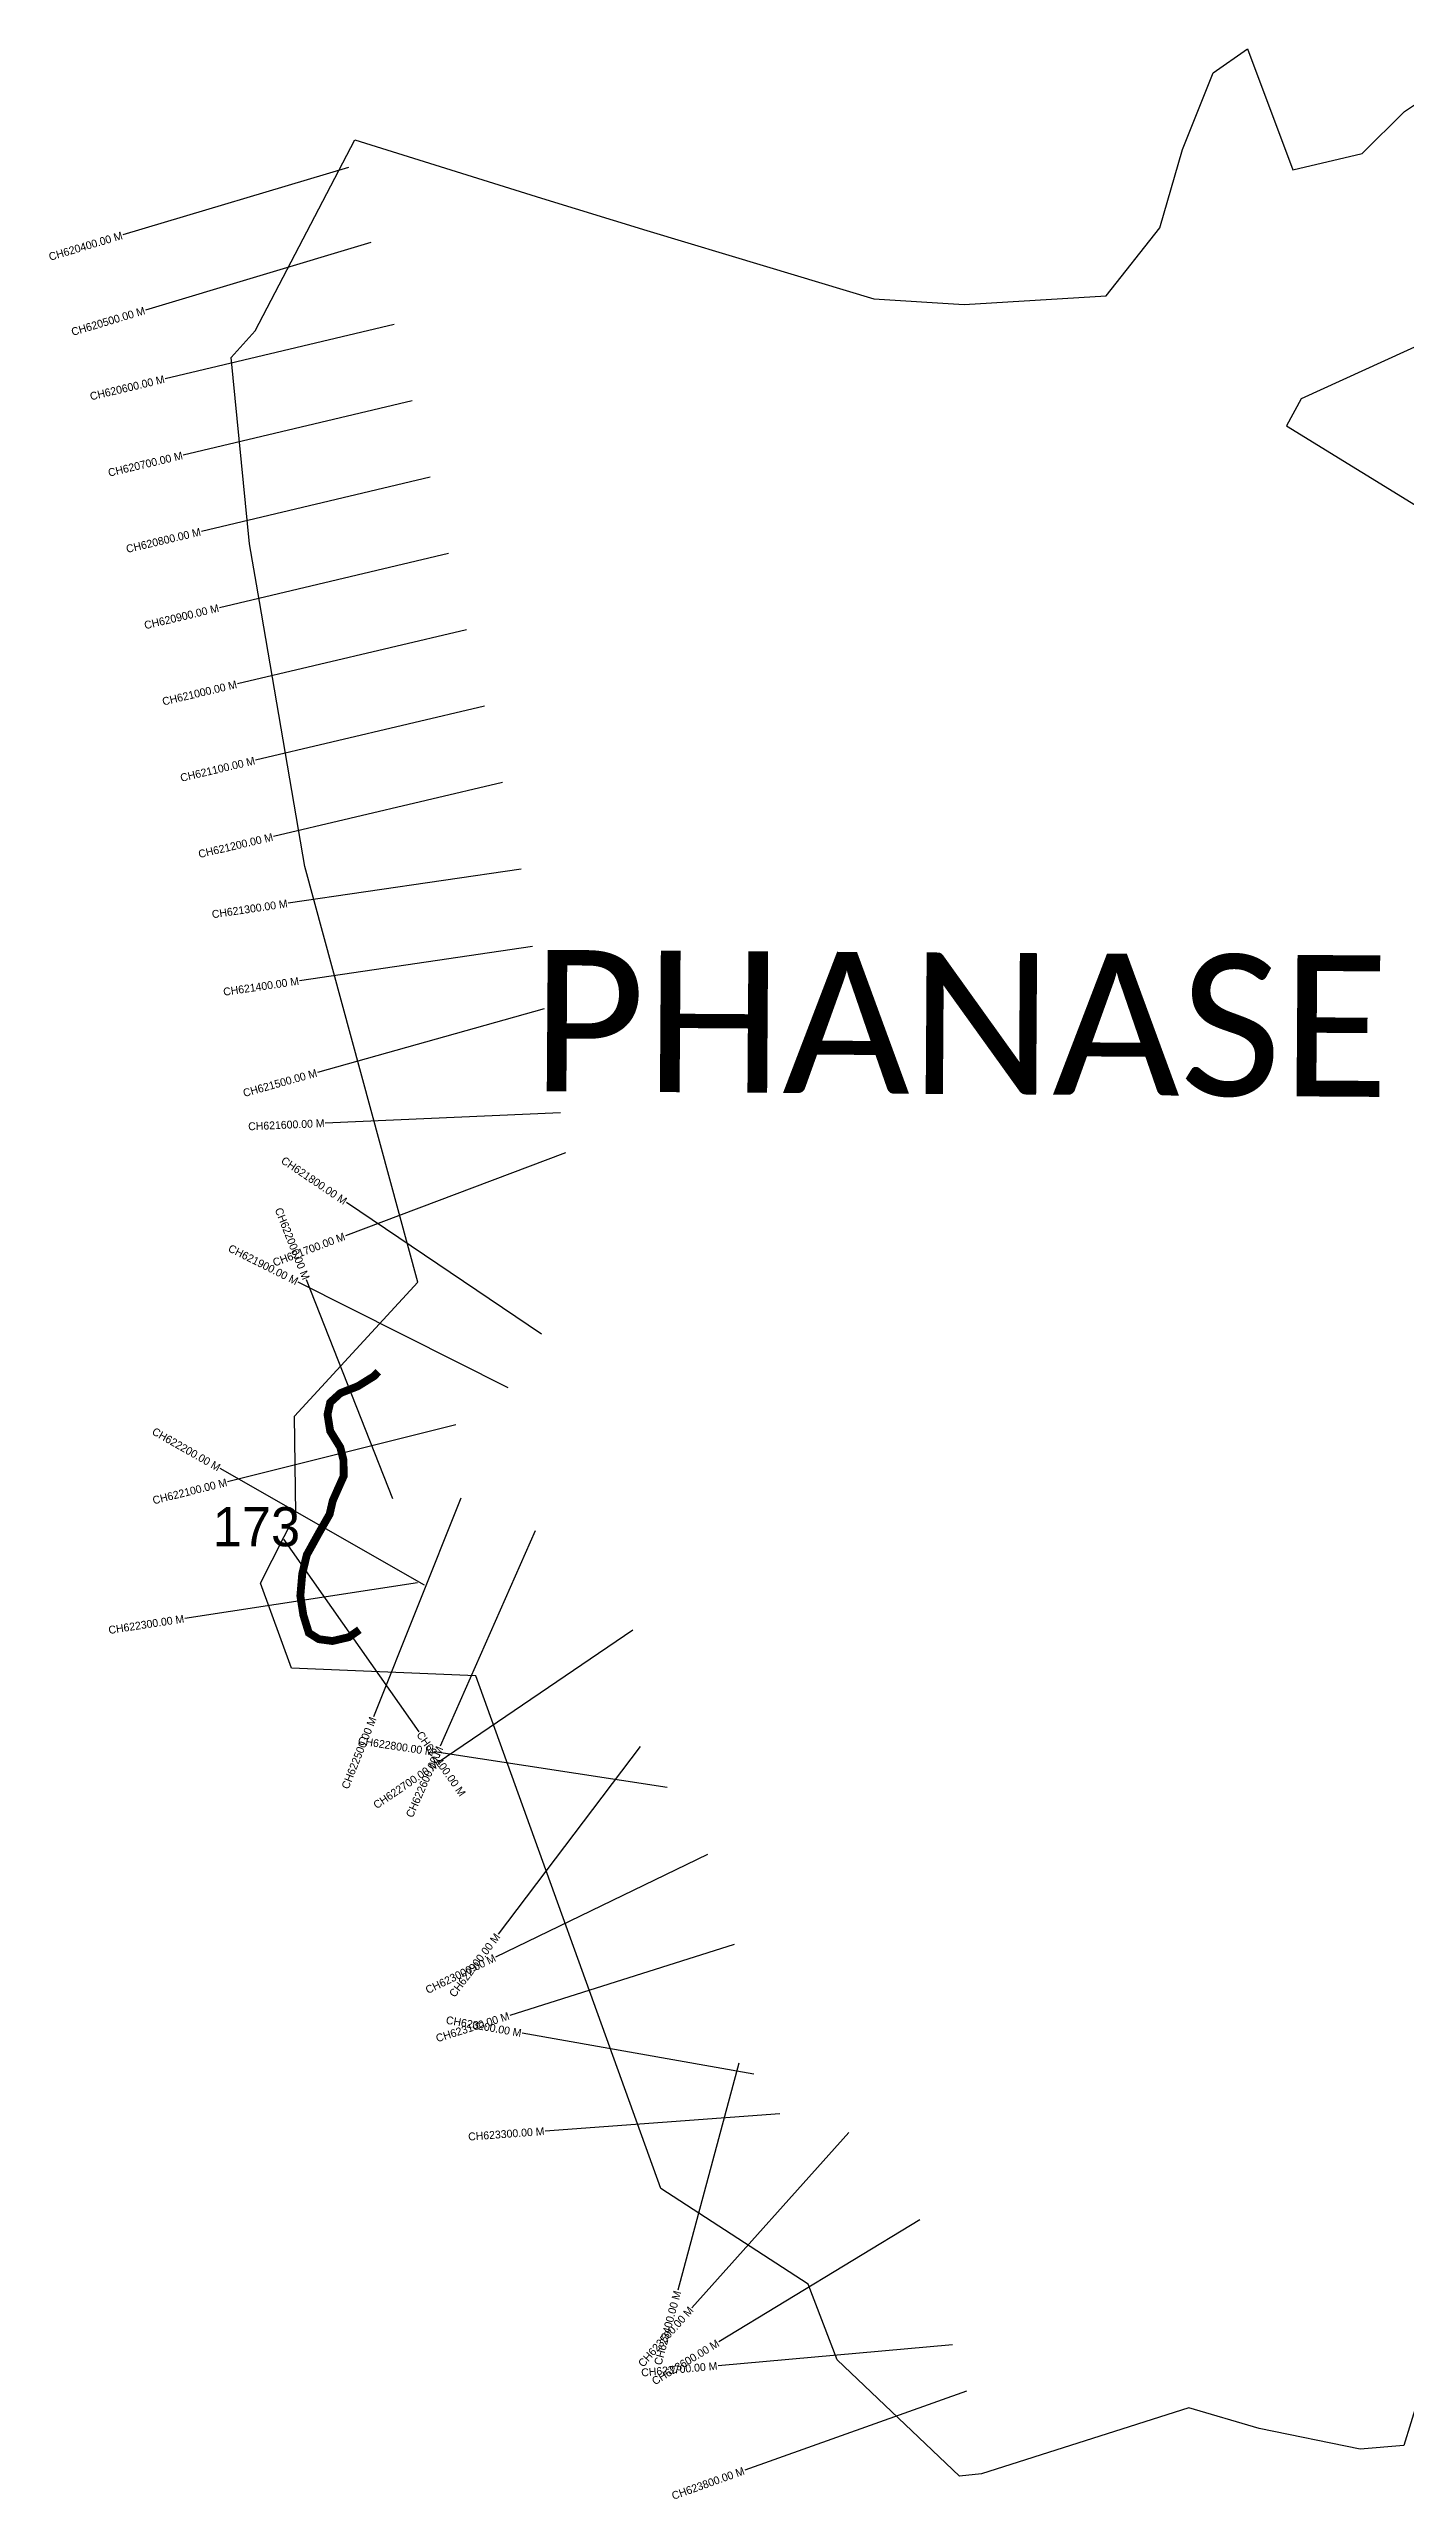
# Model space of a CAD drawing. Header units: metres. Extents: x 324371 to 327658, y 1815464 to 1818672.
# Drawn here: x 324371 to 326101, y 1815464 to 1818588 of the extents above; entities that cross this region are included whole.
import ezdxf
from ezdxf.enums import TextEntityAlignment as Align

# ---------------------------------------------------------------- set-up
doc = ezdxf.new("R2010")
doc.units = ezdxf.units.M
for name, color, linetype in [('CS', 134, 'Continuous'), ('CSMark', 6, 'Continuous'), ('UNPROTECTED', 10, 'Continuous'), ('VILLAGE NAME', 250, 'Continuous')]:
    doc.layers.add(name, color=color, linetype=linetype)

msp = doc.modelspace()

# ---------------------------------------------------------------- linework, layer by layer
at = {"color": 6}
for points in [[(324761.1, 1818472.8), (324999.2, 1818398.2), (325133.7, 1818357), (325286.2, 1818311.1), (325422.9, 1818269.9), (325538.3, 1818262.7), (325719.3, 1818273.7), (325787.5, 1818360.6), (325816.3, 1818460.4), (325855.6, 1818558.3), (325899.4, 1818588.5), (325957.3, 1818434.2), (326045.6, 1818455.3), (326099.3, 1818508.8), (326147.9, 1818541.2)], [(326116.3, 1815590.2), (326098.5, 1815532.3), (326042.9, 1815527.5), (325914.1, 1815554.2), (325824.7, 1815580.4), (325560, 1815496.1), (325532.2, 1815493.4), (325376.2, 1815641.6), (325339.2, 1815738), (325151.2, 1815860.1), (324915.6, 1816513.8), (324680.7, 1816523.5), (324641.2, 1816632.2), (324686.1, 1816721), (324684.3, 1816845), (324841.4, 1817015.8), (324697.7, 1817546), (324639.7, 1817883.8), (324627, 1817957.4), (324603.4, 1818195), (324634, 1818228.9), (324761.1, 1818472.8)], [(326262.3, 1818276.7), (325967.6, 1818142.5), (325949, 1818107.8), (326327.6, 1817875.2)]]:
    msp.add_lwpolyline(points, dxfattribs=at)
at = {"layer": 'CS'}
for p, q in [((324753.1, 1818437.5), (324465.7, 1818351.4)), ((324781.7, 1818341.7), (324494.4, 1818255.6)), ((324811.4, 1818237.1), (324519.5, 1818167.9)), ((324834.5, 1818139.8), (324542.5, 1818070.6)), ((324857.5, 1818042.5), (324565.6, 1817973.3)), ((324880.6, 1817945.1), (324588.6, 1817876)), ((324903.6, 1817847.8), (324611.7, 1817778.8)), ((324926.6, 1817750.4), (324634.7, 1817681.4)), ((324949.6, 1817653.1), (324657.7, 1817584.1)), ((324973.2, 1817542.7), (324676.4, 1817499.2)), ((324987.7, 1817443.8), (324690.9, 1817400.3)), ((325002.5, 1817364.6), (324713.7, 1817283.4)), ((325023.4, 1817232), (324723.6, 1817218.8)), ((325030, 1817180.7), (324749.2, 1817075.1)), ((324999.2, 1816949.8), (324750.5, 1817117.6)), ((324956.9, 1816881.1), (324688.9, 1817015.9)), ((324809.9, 1816739.7), (324699.8, 1817018.7)), ((324890.1, 1816834), (324599.1, 1816761.2)), ((324850.1, 1816629.4), (324589.5, 1816778.1)), ((324896.3, 1816740.3), (324784.9, 1816461.7)), ((324670.4, 1816688), (324842.7, 1816442.4)), ((324991.2, 1816698.7), (324870.1, 1816424.2)), ((324841.1, 1816632.4), (324544.5, 1816587.1)), ((325115.5, 1816572.3), (324867.6, 1816403.2)), ((325159.3, 1816371.6), (324862.8, 1816416.8)), ((325125.1, 1816423.6), (324944, 1816184.5)), ((325210.9, 1816285.9), (324940.8, 1816155.3)), ((325244.9, 1816171.3), (324958.8, 1816080.9)), ((325270, 1816005.8), (324974.6, 1816058.1)), ((325250.7, 1816020), (325172.9, 1815730.3)), ((325303.1, 1815955.3), (325003.9, 1815933.4)), ((325391.1, 1815931.5), (325190.9, 1815708.1)), ((325481.6, 1815820.3), (325225.2, 1815664.4)), ((325523.1, 1815660.9), (325224.4, 1815634.1)), ((325540.9, 1815601.8), (325258.4, 1815500.8))]:
    msp.add_line(p, q, dxfattribs=at)
at = {"layer": 'UNPROTECTED', "const_width": 10, "flags": 128}
msp.add_lwpolyline([(324791.2, 1816901.7), (324785.7, 1816896), (324765.1, 1816883.2), (324743, 1816874.5), (324729.9, 1816862.6), (324726.4, 1816847.2), (324729.9, 1816825.9), (324742.7, 1816805.3), (324746.8, 1816789), (324747.1, 1816768.7), (324740.1, 1816753), (324733.1, 1816737.2), (324729.1, 1816719.9), (324715.1, 1816695.4), (324700, 1816668.1), (324694.2, 1816643.7), (324691.8, 1816616), (324695.6, 1816591.4), (324702.6, 1816568.7), (324715.4, 1816560.6), (324732.8, 1816558.3), (324753.7, 1816563.2), (324767.1, 1816572.6)], dxfattribs=at)

# ---------------------------------------------------------------- texts
at = {"insert": (324580, 1816729.1), "char_height": 50, "attachment_point": 1}
msp.add_mtext_dynamic_manual_height_columns('\\pxt1;173', width=70.183, gutter_width=1, heights=[0], dxfattribs=at)
at = {"layer": 'CSMark'}
for s, rotation, p in [('CH620400.00 M', 16.6743, (324464.7, 1818351.1)), ('CH620500.00 M', 16.6743, (324493.4, 1818255.3)), ('CH620600.00 M', 13.3265, (324518.5, 1818167.7)), ('CH620700.00 M', 13.3265, (324541.6, 1818070.4)), ('CH620800.00 M', 13.3265, (324564.6, 1817973.1)), ('CH620900.00 M', 13.3265, (324587.7, 1817875.8)), ('CH621000.00 M', 13.2965, (324610.7, 1817778.5)), ('CH621100.00 M', 13.2965, (324633.7, 1817681.2)), ('CH621200.00 M', 13.2965, (324656.7, 1817583.9)), ('CH621300.00 M', 8.3393, (324675.4, 1817499)), ('CH621400.00 M', 8.3393, (324689.9, 1817400.1)), ('CH621500.00 M', 15.6938, (324712.7, 1817283.1)), ('CH621600.00 M', 2.5122, (324722.6, 1817218.8)), ('CH621800.00 M', 325.9762, (324749.7, 1817118.2)), ('CH622000.00 M', 291.5307, (324699.4, 1817019.7)), ('CH621900.00 M', 333.2846, (324688, 1817016.4)), ('CH621700.00 M', 20.6226, (324748.3, 1817074.7)), ('CH622200.00 M', 330.2996, (324588.7, 1816778.6)), ('CH622100.00 M', 14.0439, (324598.1, 1816761)), ('CH622300.00 M', 8.7008, (324543.5, 1816586.9)), ('CH622500.00 M', 68.2093, (324784.6, 1816460.8)), ('CH622800.00 M', 351.3462, (324861.8, 1816416.9)), ('CH622700.00 M', 34.3031, (324866.8, 1816402.7)), ('CH622600.00 M', 66.2067, (324869.7, 1816423.3)), ('CH622900.00 M', 52.8617, (324943.4, 1816183.7)), ('CH623000.00 M', 25.7959, (324939.9, 1816154.9)), ('CH623100.00 M', 17.5341, (324957.8, 1816080.6)), ('CH623200.00 M', 349.9596, (324973.6, 1816058.3)), ('CH623300.00 M', 4.1774, (325002.9, 1815933.3)), ('CH623400.00 M', 74.9578, (325172.6, 1815729.4)), ('CH623500.00 M', 48.1217, (325190.2, 1815707.3)), ('CH623600.00 M', 31.3066, (325224.4, 1815663.9)), ('CH623700.00 M', 5.13, (325223.4, 1815634)), ('CH623800.00 M', 19.661, (325257.4, 1815500.5))]:
    msp.add_text(s, height=10, rotation=rotation, dxfattribs=at).set_placement(p, align=Align.MIDDLE_RIGHT)
msp.add_text('CH622400.00 M', height=10, rotation=305.0673, dxfattribs=at).set_placement((324843.3, 1816441.6), align=Align.MIDDLE_LEFT)
at = {"layer": 'VILLAGE NAME', "insert": (324987, 1817439.8), "char_height": 180.345, "attachment_point": 1, "rotation": 359.6139}
msp.add_mtext_dynamic_manual_height_columns('{\\fCalibri|b0|i0|c0|p34;PHANASE}', width=1779.605, gutter_width=901.7, heights=[0], dxfattribs=at)
msp.add_mtext_dynamic_manual_height_columns('{\\fCalibri|b0|i0|c0|p34;PHANASE}', width=1779.605, gutter_width=901.7, heights=[0], dxfattribs=at)

doc.saveas('drawing.dxf')
